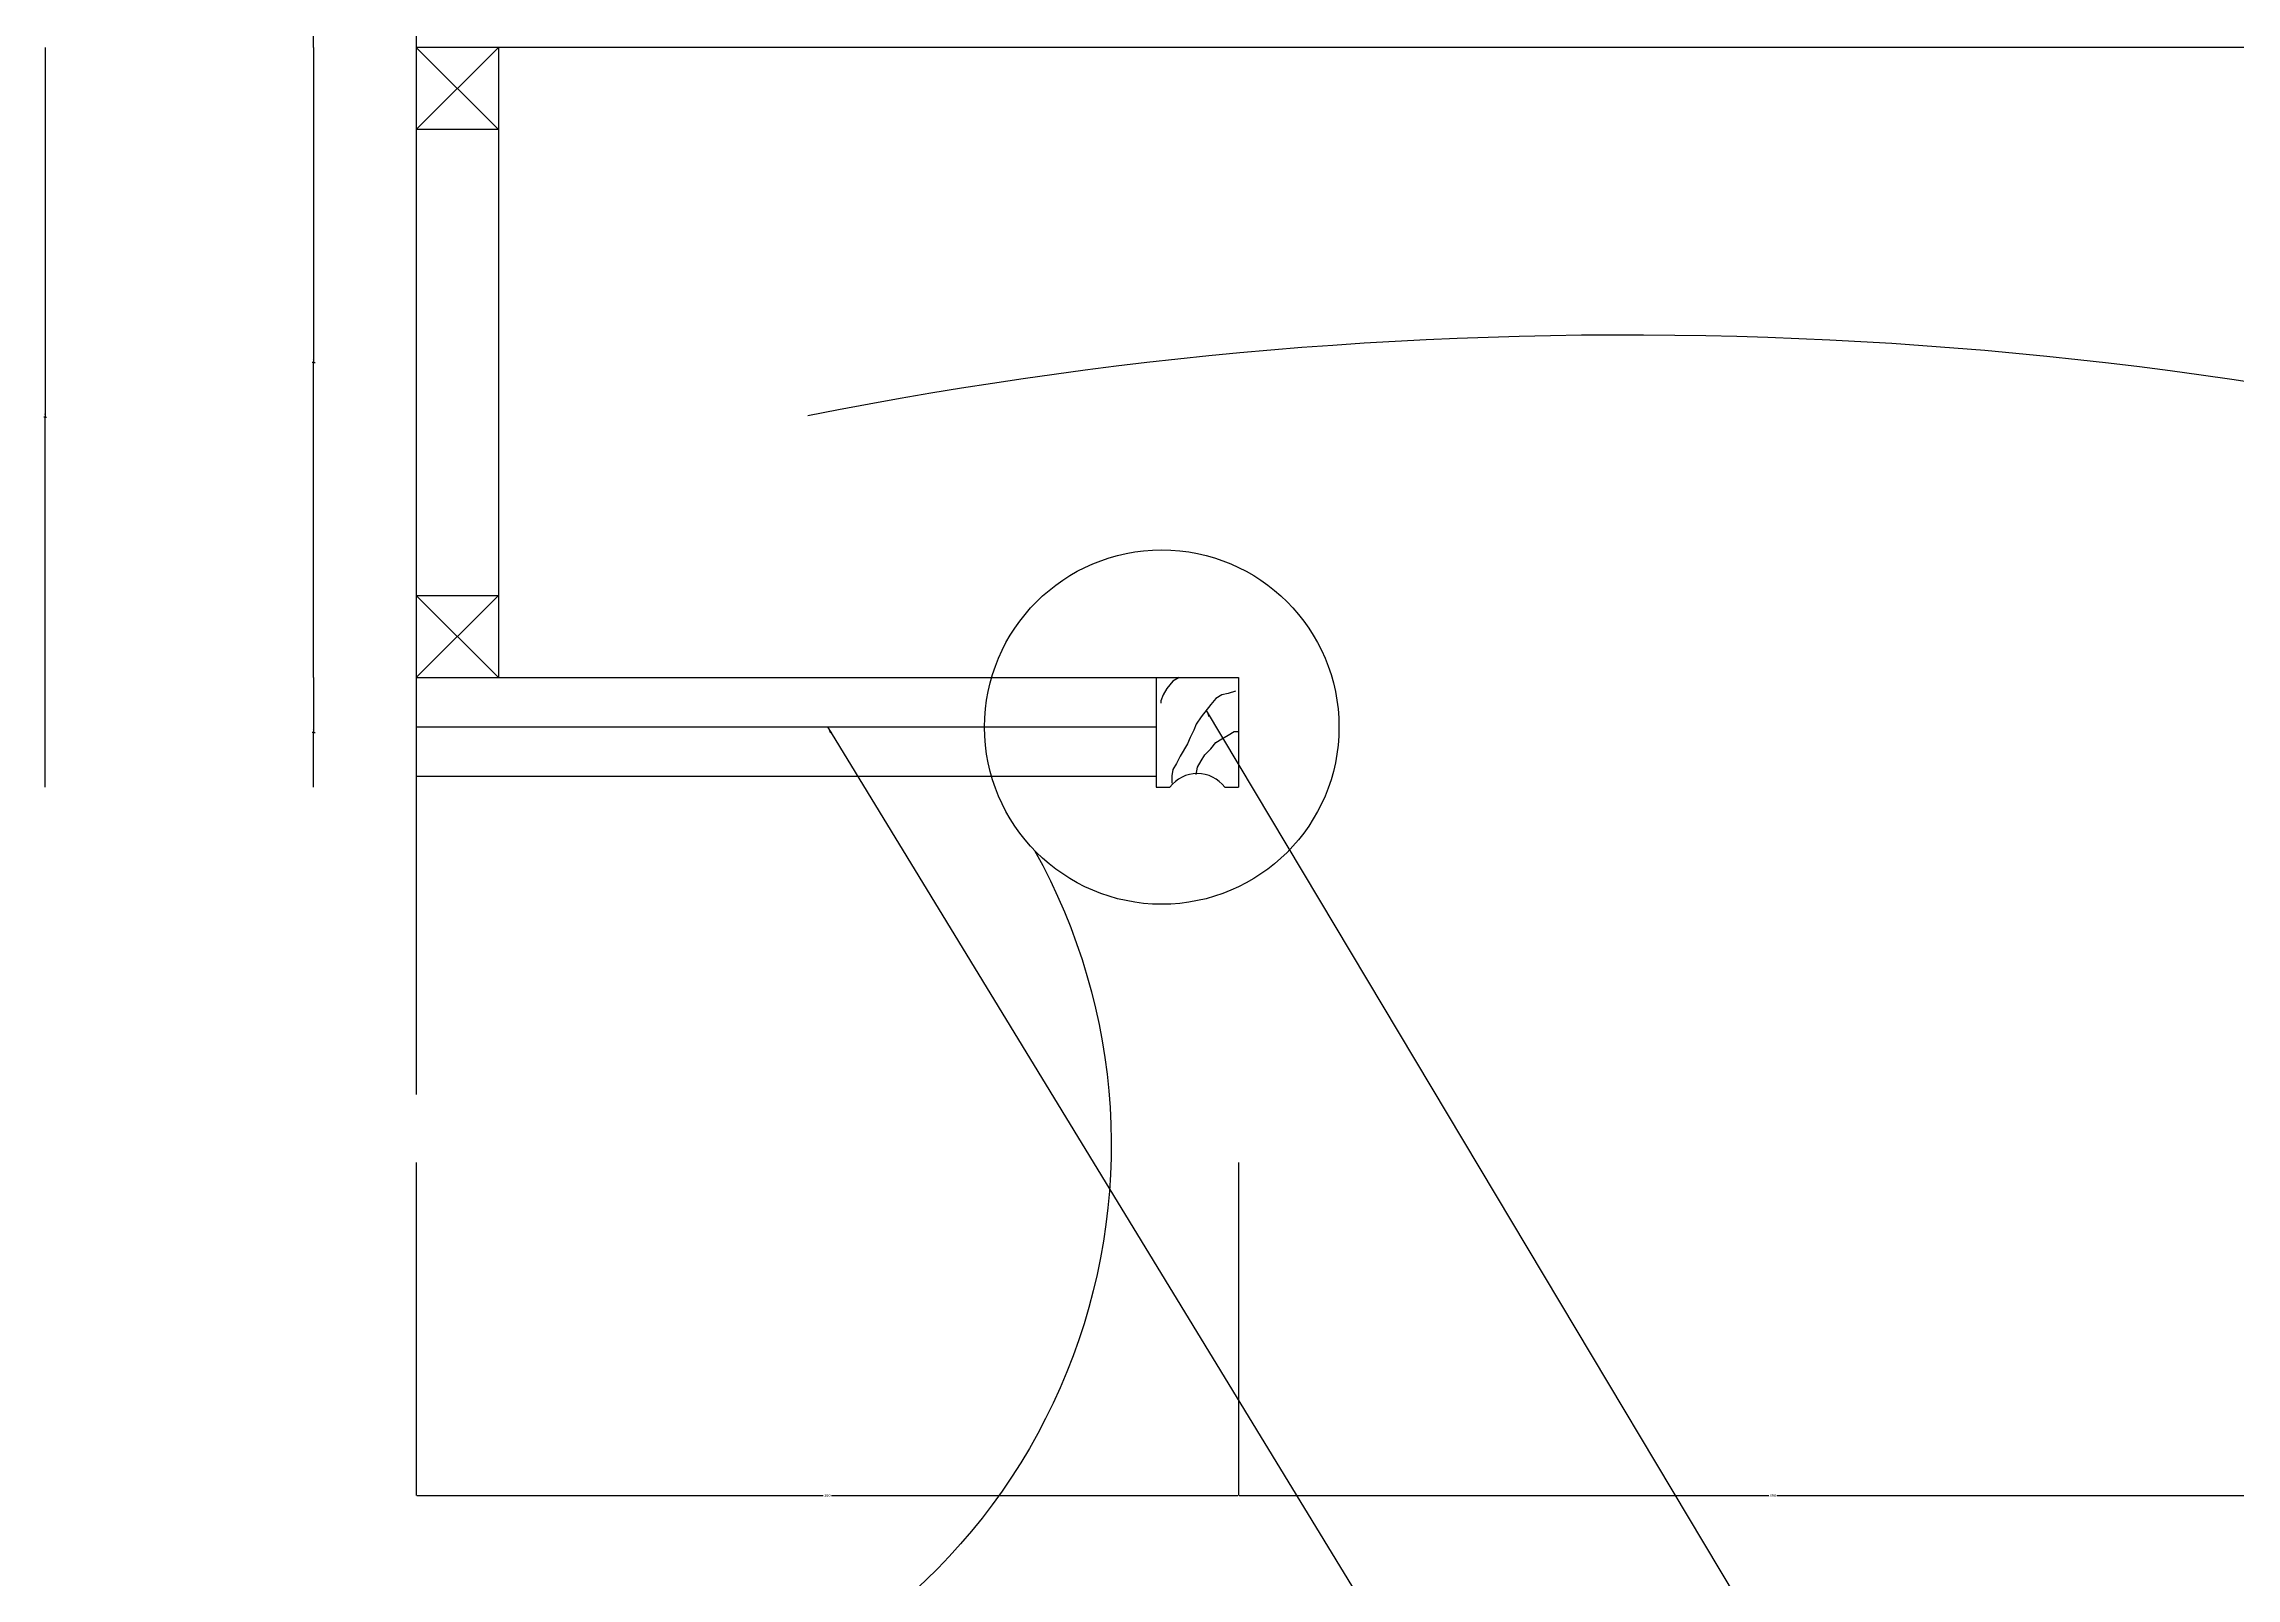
# Model space of a CAD drawing. Header units: metres. Extents: x 196 to 5438, y 102 to 7180.
# Drawn here: x 326 to 1126, y 1005 to 1565 of the extents above; entities that cross this region are included whole.
import ezdxf

# ---------------------------------------------------------------- set-up
doc = ezdxf.new("R2010")
doc.units = ezdxf.units.M
for name, color, linetype in [('2', 2, 'Continuous'), ('3', 3, 'Continuous'), ('4', 4, 'Continuous'), ('7', 7, 'Continuous'), ('BH', 3, 'Continuous'), ('DIM', 3, 'Continuous')]:
    doc.layers.add(name, color=color, linetype=linetype)
doc.dimstyles.get("Standard").update_dxf_attribs({"dimtxt": 2.5, "dimasz": 2.5, "dimexe": 1.25, "dimexo": 0.625, "dimtad": 1, "dimcen": 2.5, "dimazin": 3, "dimtfac": 1, "dimtmove": 0, "dimatfit": 3})

# ---------------------------------------------------------------- blocks, each defined once
blk = doc.blocks.new('*D4')
for p, q in [((761.54, 1156.22), (761.54, 1034.76)), ((1151.54, 1156.22), (1151.54, 1034.76)), ((761.79, 1034.76), (955.04, 1034.76)), ((958.04, 1034.76), (1151.29, 1034.76))]:
    blk.add_line(p, q)
at = {"layer": 'Defpoints'}
for p in [(761.54, 1156.22), (1151.54, 1156.22), (761.54, 1034.76)]:
    blk.add_point(p, dxfattribs=at)
at = {"layer": 'DIM', "insert": (956.54, 1034.76), "char_height": 1, "attachment_point": 5}
blk.add_mtext('390', dxfattribs=at)
blk = doc.blocks.new('*D10')
for p, q in [((326.13, 1563.27), (326.13, 1428.27)), ((325.88, 1428.27), (325.63, 1428.27)), ((326.13, 1293.27), (326.13, 1428.27)), ((326.13, 1428.27), (326.13, 1428.27)), ((326.38, 1428.27), (326.63, 1428.27))]:
    blk.add_line(p, q)
at = {"layer": 'Defpoints'}
for p in [(326.13, 1563.27), (326.13, 1428.27), (326.13, 1293.27)]:
    blk.add_point(p, dxfattribs=at)
at = {"layer": 'DIM', "insert": (326.13, 1429.395), "char_height": 1, "attachment_point": 5}
blk.add_mtext('0', dxfattribs=at)
blk = doc.blocks.new('*D11')
for p, q in [((424.08, 1563.27), (424.08, 1448.27)), ((423.83, 1448.27), (423.58, 1448.27)), ((424.08, 1333.27), (424.08, 1448.27)), ((424.08, 1448.27), (424.08, 1448.27)), ((424.33, 1448.27), (424.58, 1448.27))]:
    blk.add_line(p, q)
at = {"layer": 'Defpoints'}
for p in [(424.08, 1563.27), (424.08, 1448.27), (424.08, 1333.27)]:
    blk.add_point(p, dxfattribs=at)
at = {"layer": 'DIM', "insert": (424.08, 1449.395), "char_height": 1, "attachment_point": 5}
blk.add_mtext('0', dxfattribs=at)
blk = doc.blocks.new('*D12')
for p, q in [((461.54, 1156.22), (461.54, 1034.76)), ((761.54, 1156.22), (761.54, 1034.76)), ((461.79, 1034.76), (610.04, 1034.76)), ((613.04, 1034.76), (761.29, 1034.76))]:
    blk.add_line(p, q)
at = {"layer": 'Defpoints'}
for p in [(461.54, 1156.22), (761.54, 1156.22), (461.54, 1034.76)]:
    blk.add_point(p, dxfattribs=at)
at = {"layer": 'DIM', "insert": (611.54, 1034.76), "char_height": 1, "attachment_point": 5}
blk.add_mtext('300', dxfattribs=at)
blk = doc.blocks.new('*D13')
for p, q in [((424.08, 1333.27), (424.08, 1313.27)), ((423.83, 1313.27), (423.58, 1313.27)), ((424.08, 1293.27), (424.08, 1313.27)), ((424.08, 1313.27), (424.08, 1313.27)), ((424.33, 1313.27), (424.58, 1313.27))]:
    blk.add_line(p, q)
at = {"layer": 'Defpoints'}
for p in [(424.08, 1333.27), (424.08, 1313.27), (424.08, 1293.27)]:
    blk.add_point(p, dxfattribs=at)
at = {"layer": 'DIM', "insert": (424.08, 1314.395), "char_height": 1, "attachment_point": 5}
blk.add_mtext('0', dxfattribs=at)
blk = doc.blocks.new('*D14')
for p, q in [((424.08, 1818.08), (424.08, 1690.68)), ((423.83, 1690.68), (423.58, 1690.68)), ((424.08, 1563.27), (424.08, 1690.68)), ((424.08, 1690.68), (424.08, 1690.68)), ((424.33, 1690.68), (424.58, 1690.68))]:
    blk.add_line(p, q)
at = {"layer": 'Defpoints'}
for p in [(424.08, 1818.08), (424.08, 1690.68), (424.08, 1563.27)]:
    blk.add_point(p, dxfattribs=at)
at = {"layer": 'DIM', "insert": (424.08, 1691.805), "char_height": 1, "attachment_point": 5}
blk.add_mtext('0', dxfattribs=at)

msp = doc.modelspace()

# ---------------------------------------------------------------- hatches: boundary and pattern name
at = {"layer": 'BH'}
h = msp.add_hatch(dxfattribs=at)
h.set_pattern_fill('ANSI31', scale=500)
h.paths.add_polyline_path([(3061.54, 1803.27), (3061.54, 1563.27), (3761.54, 1563.27), (3761.54, 1803.27)])
h.paths.add_polyline_path([(1161.54, 1563.27), (1161.54, 1767.89, -0.18), (1026.83, 1803.27), (461.54, 1803.27), (461.54, 1563.27)])
h.paths.add_polyline_path([(1161.54, 1767.89), (1161.54, 1803.27), (1026.83, 1803.27, 0.18)])

# ---------------------------------------------------------------- linework, layer by layer
at = {"layer": '2'}
for p, q in [((461.54, 1803.27), (461.54, 1181.11)), ((1161.54, 1563.27), (461.54, 1563.27))]:
    msp.add_line(p, q, dxfattribs=at)
at = {"layer": '3'}
for p, q in [((461.54, 1533.27), (491.54, 1563.27)), ((461.54, 1563.27), (491.54, 1533.27)), ((491.54, 1363.27), (461.54, 1333.27)), ((461.54, 1363.27), (491.54, 1333.27))]:
    msp.add_line(p, q, dxfattribs=at)
at = {"layer": '4'}
for p, q in [((461.54, 1333.27), (761.54, 1333.27)), ((731.54, 1333.27), (731.54, 1293.27)), ((761.54, 1333.27), (761.54, 1293.27)), ((461.54, 1297.27), (731.54, 1297.27)), ((731.54, 1293.27), (736.54, 1293.27)), ((756.54, 1293.27), (761.54, 1293.27))]:
    msp.add_line(p, q, dxfattribs=at)
msp.add_arc((746.54, 1285.77), 12.5, 36.87, 143.13, dxfattribs=at)
at = {"layer": '7'}
for p, q in [((491.54, 1563.27), (491.54, 1333.27)), ((491.54, 1533.27), (461.54, 1533.27)), ((461.54, 1363.27), (491.54, 1363.27)), ((461.54, 1315.27), (731.54, 1315.27))]:
    msp.add_line(p, q, dxfattribs=at)
msp.add_lwpolyline([(2023.77, 1433.73, -0.22), (1324.09, 1398.77, 0.12), (604.42, 1428.74, 0.12)], format="xyb", dxfattribs=at)
at = {"layer": 'BH'}
for p, q in [((735.4, 1329.24), (734.06, 1327.01)), ((737.64, 1331.93), (735.4, 1329.24)), ((739.88, 1333.27), (737.64, 1331.93)), ((760.46, 1328.35), (757.77, 1327.45)), ((734.06, 1327.01), (733.17, 1324.77)), ((733.17, 1324.77), (733.17, 1323.87)), ((751.51, 1323.42), (747.93, 1318.95)), ((753.3, 1325.66), (751.51, 1323.42)), ((755.54, 1327.01), (753.3, 1325.66)), ((757.77, 1327.45), (755.54, 1327.01)), ((745.25, 1314.02), (743.9, 1311.34)), ((746.14, 1316.26), (745.25, 1314.02)), ((747.93, 1318.95), (746.14, 1316.26)), ((755.54, 1310.89), (757.77, 1312.23)), ((757.77, 1312.23), (760.01, 1313.57)), ((760.01, 1313.57), (761.35, 1313.57)), ((740.33, 1304.62), (738.98, 1301.93)), ((743.01, 1309.1), (740.33, 1304.62)), ((743.9, 1311.34), (743.01, 1309.1)), ((747.93, 1302.83), (749.27, 1305.07)), ((749.27, 1305.07), (751.51, 1307.31)), ((751.51, 1307.31), (753.3, 1309.54)), ((753.3, 1309.54), (755.54, 1310.89)), ((737.64, 1299.69), (737.19, 1297.46)), ((737.19, 1297.46), (737.19, 1294.77)), ((738.98, 1301.93), (737.64, 1299.69)), ((746.14, 1297.9), (746.59, 1300.59)), ((746.59, 1300.59), (747.93, 1302.83))]:
    msp.add_line(p, q, dxfattribs=at)
at = {"layer": 'DIM'}
msp.add_lwpolyline([(687.13, 1270.2, -0.48), (557.82, 951.54, 0.55), (455.4, 639.01, -0.5)], format="xyb", dxfattribs=at)
msp.add_circle((733.57, 1315.19), 64.66, dxfattribs=at)

# ---------------------------------------------------------------- dimensions: what is measured, and where the dimension line sits
for base, p1, p2, picture, middle in [((424.08, 1690.68), (424.08, 1818.08), (424.08, 1563.27), '*D14', (424.08, 1691.805)), ((326.13, 1428.27), (326.13, 1563.27), (326.13, 1293.27), '*D10', (326.13, 1429.395)), ((424.08, 1448.27), (424.08, 1563.27), (424.08, 1333.27), '*D11', (424.08, 1449.395)), ((424.08, 1313.27), (424.08, 1333.27), (424.08, 1293.27), '*D13', (424.08, 1314.395)), ((461.54, 1034.76), (461.54, 1156.22), (761.54, 1156.22), '*D12', (611.54, 1034.76)), ((761.54, 1034.76), (761.54, 1156.22), (1151.54, 1156.22), '*D4', (956.54, 1034.76))]:
    dim = msp.add_linear_dim(base=base, p1=p1, p2=p2, dimstyle='Standard', dxfattribs=at)
    dim.commit()
    dim.dimension.update_dxf_attribs({"geometry": picture, "text_midpoint": middle})

# ---------------------------------------------------------------- leaders
for points in [[(749.72, 1321.19), (1154.28, 644.42)], [(611.54, 1315.27), (1110.78, 497.28)]]:
    msp.add_leader(points, dimstyle='Standard', dxfattribs=at)

doc.saveas('drawing.dxf')
